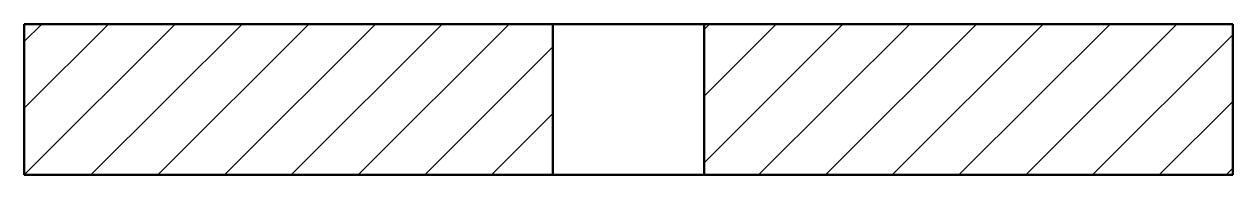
# Model space of a CAD drawing. Header units: millimetres. Extents: x 0 to 64, y 0 to 8.
import ezdxf

# ---------------------------------------------------------------- set-up
doc = ezdxf.new("R2010")
doc.units = ezdxf.units.MM
doc.layers.add('HATCH', color=7, linetype='Continuous', lineweight=25)
doc.layers.add('VISIBLE', color=7, linetype='Continuous', lineweight=50)

msp = doc.modelspace()

# ---------------------------------------------------------------- hatches: boundary and pattern name
at = {"layer": 'HATCH'}
h = msp.add_hatch(dxfattribs=at)
h.set_pattern_fill('_USER', color=256, scale=2.5, angle=45, style=0, pattern_type=0)
h.set_pattern_definition([(45, (0, 0), (-1.76777, 1.76777), [])])
h.paths.add_polyline_path([(0, 0), (28, 0), (28, 8), (0, 8), (0, 0)])
h.paths.add_polyline_path([(36, 0), (64, 0), (64, 8), (36, 8), (36, 0)])

# ---------------------------------------------------------------- linework, layer by layer
at = {"layer": 'VISIBLE'}
for p, q in [((0, 0), (0, 8)), ((0, 8), (28, 8)), ((28, 0), (28, 8)), ((28, 8), (36, 8)), ((36, 0), (36, 8)), ((64, 8), (36, 8)), ((64, 0), (64, 8)), ((0, 0), (28, 0)), ((28, 0), (36, 0)), ((64, 0), (36, 0))]:
    msp.add_line(p, q, dxfattribs=at)

doc.saveas('drawing.dxf')
